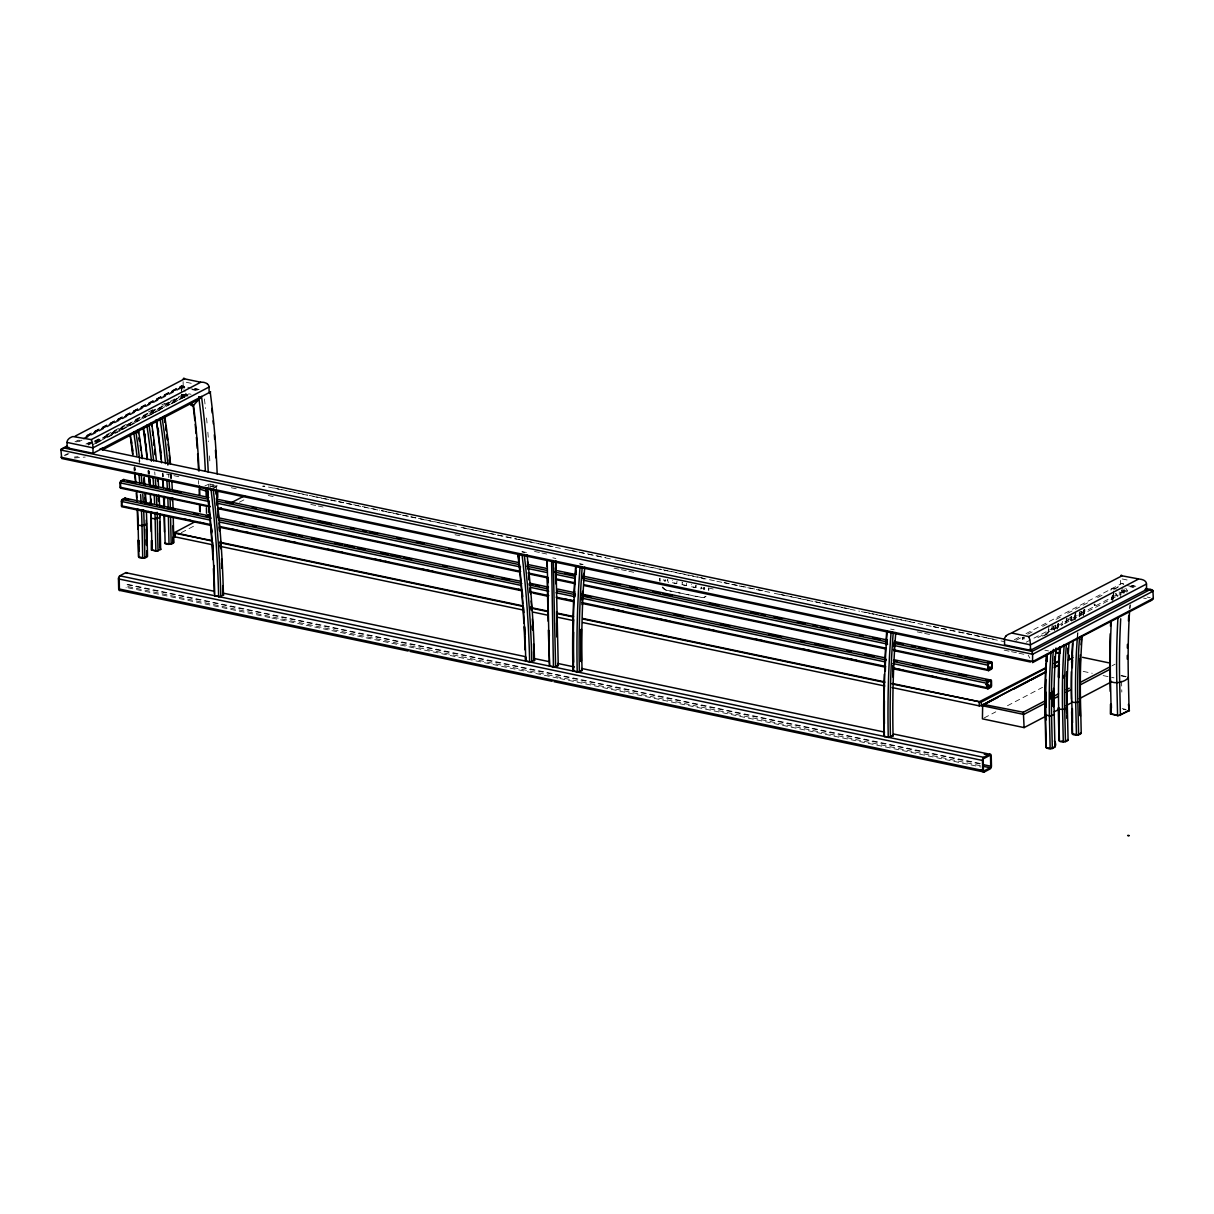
<?xml version="1.0" encoding="UTF-8"?>
<svg xmlns="http://www.w3.org/2000/svg" width="1214" height="1214" viewBox="0 0 1214 1214"><rect width="100%" height="100%" fill="white"/><g stroke="black" fill="none" stroke-linecap="round" stroke-linejoin="round"><path stroke-width="0.75" stroke-dasharray="5 3.75" d="M1022.234 637.487L1022.719 639.217L1022.294 637.32M181.554 392.79L181.493 386.856L184.892 387.494M677.017 581.263L676.623 583.646L672.45 582.766L672.495 580.52M686.563 583.281L686.183 585.664L681.995 584.784L682.056 582.523M681.995 584.784L682.389 582.401M696.123 585.285L695.743 587.667L691.555 586.787L691.616 584.541M695.743 587.667L695.804 585.406M86.968 436.873L181.584 386.796L184.179 391.257M1123.026 591.355C1123.451 595.194 1121.979 588.122 1123.056 592.827A780.283 604.663 62.4 0 1 1123.511 589.124M1130.067 608.093L1130.28 604.663M1111.796 599.686L1112.1 596.013M1112.889 598.714L1113.192 595.057M1047.986 633.162L1048.365 629.55M1074.269 619.398L1074.648 615.786M1075.043 619.489L1075.437 615.817M1057.257 629.125L1057.864 623.541M1058.244 627.259L1058.654 623.526M1071.385 620.384L1071.34 616.272M1083.738 613.495L1084.148 609.762A638.731 494.963 62.4 0 0 1083.389 615.468M1084.527 613.495L1084.937 609.747M665.424 580.778L665.545 579.639M665.636 580.504L665.029 581.066L665.864 580.398M704.302 588.942C706.153 587.864 702.405 590.399 703.149 587.606M1071.765 616.742L1068.912 618.321A637.942 494.356 62.4 0 0 1068.487 622.023M1022.264 638.959L1024.373 638.852M1024.328 637.38L1022.689 637.745M704.621 588.805L702.8 588.623M1113.071 588.046L1112.677 588.714L1118.291 589.124M216.699 486.237L208.671 484.553L208.793 490.077M1058.532 623.723L1058.396 623.829A637.942 494.356 62.4 0 0 1057.971 627.532M1126.789 592.068L1127.229 591.779M703.665 589.276L704.454 589.002M1042.598 636.151L1047.545 633.556M86.922 435.249L181.463 385.733L186.728 386.841M74.965 441.835L78.257 440.121M86.452 435.826L181.66 385.946L189.581 387.615M85.799 436.873L181.584 386.796M76.634 441.942L79.912 440.212M83.205 438.497L181.675 386.902M78.758 441.775L82.082 440.045M83.736 439.164L183.223 387.054L183.102 381.606M64.205 455.462L67.559 453.717M85.951 444.066L89.305 442.321M65.586 455.356L68.91 453.626M87.135 444.081L92.097 441.471M148.442 411.956L153.419 409.346M161.705 405.006L165.013 403.276M88.045 444.415L92.628 442.002M94.146 441.213L101.794 437.207M106.377 434.809L127.758 423.595M135.407 419.604L156.788 408.39M164.421 404.399L169.004 402.001M170.537 401.197L182.753 394.793M88.334 445.037L93.25 442.457M94.889 441.593L103.099 437.298M104.738 436.433L181.888 396.022L184.649 396.599M95.694 441.365L184.316 394.945M94.92 442.549L181.903 396.978L185.226 397.676M96.407 442.579L103.053 439.104M104.723 438.224L119.67 430.393M121.324 429.528L169.52 404.277M171.174 403.412L186.137 395.582L185.833 394.14L188.337 394.671M92.659 444.84L117.637 431.759M119.306 430.879L188.185 394.929M96.058 443.383L100.99 440.803M107.56 437.359L120.702 430.469M122.341 429.604L137.121 421.865M148.624 415.841L153.556 413.261M155.195 412.396L160.127 409.816M171.614 403.792L184.756 396.917M204.938 485.888L209.127 484.052M213.209 488.696L217.564 485.646M181.296 532.673L196.243 524.843M239.431 502.217L244.424 499.607M1014.343 639.732L1019.532 637.016M1026.012 633.632L1121.736 583.509L1124.892 584.146M1016.042 640.339L1021.05 637.714M1027.697 634.224L1032.704 631.614M1042.689 626.378L1049.351 622.888M1056.013 619.398L1061.006 616.788M1067.667 613.298L1089.322 601.947M1097.638 597.591L1104.3 594.101M1026.179 642.221L1122.753 591.628M1037.864 637.593L1062.842 624.497M1064.511 623.632L1121.129 593.965M1071.401 621.052L1076.135 618.579M1044.738 635.347L1047.788 633.754M984.084 717.975L995.768 711.844M1007.468 705.729L1042.523 687.352M1112.07 665.758L1115.12 664.164M1055.345 628.898A637.942 494.356 62.4 0 1 1055.77 625.195L1054.754 625.438M663.785 579.867L664.969 580.914M667.821 579.579A3.339 2.671 68.7 0 0 667.7 580.459L667.366 580.58A3.339 2.671 68.7 0 1 667.503 579.7M672.45 582.766L676.957 583.524M662.237 587.242A7.83 6.252 68.7 0 0 666.698 590.292L701.525 597.379A7.83 6.252 68.7 0 0 706.078 596.211M662.343 587.227A7.83 6.252 68.7 0 0 666.805 590.277L667.123 590.156A7.83 6.252 68.7 0 1 662.677 587.09M691.555 586.787L696.077 587.546M1081.841 611.522L1080.43 611.689M664.786 581.096L664.528 581.051M74.464 457.01L78.045 456.707M74.479 457.966L85.238 457.041M1093.966 604.618C1095.498 603.449 1095.817 606.211 1094.3 605.361M1112.343 588.881L1110.931 589.139L1110.962 590.247M579.655 563.751L583.13 564.419M890.681 629.11L894.157 629.778M210.933 486.283L215.394 487.102M521.959 551.642L526.436 552.461M1122.04 583.433L1123.754 584.344M209.916 484.037L213.831 484.796M579.806 564.024L582.69 564.647M211.054 486.571L213.664 487.087M522.081 551.93L524.691 552.446M186.349 382.289L192.829 383.654M1122.176 578.941L1130.28 580.641M195.53 388.692L198.853 389.391M194.346 388.617L199.096 389.618M1131.236 585.482L1134.407 586.15M190.947 388.859L198.034 390.164M1127.123 585.573L1135.485 587.151M184.346 387.585C177.426 384.732 184.346 385.946 184.983 391.743M192.328 389.254L198.717 390.604M1130.795 586.453L1133.982 587.121M181.432 387.387L184.528 388.04M192.267 389.664L195.378 390.316M1130.037 586.711L1133.132 587.364M185.818 393.184L186.41 396.052L185.818 393.184L191.053 394.292M1123.527 590.232L1127.017 590.96M1121.311 590.717L1126.289 591.764M182.859 394.444L187.487 395.415M1147.139 597.06L1150.219 597.713M181.888 396.022L181.599 394.596L189.02 396.159M1122.055 592.235L1124.725 592.796M1119.02 592.022L1124.589 593.191M1143.603 598.107L1146.365 598.684M273.954 487.982L279.508 489.151M281.36 489.53L307.294 494.993M309.145 495.373L314.699 496.541M316.55 496.936L322.12 498.104M323.971 498.484L329.525 499.652M331.376 500.047L336.931 501.215M338.782 501.61L344.336 502.763M346.187 503.157L351.741 504.326M353.608 504.721L379.527 510.168M381.378 510.548L386.947 511.716M388.799 512.111L394.353 513.279M396.204 513.674L401.758 514.842M403.609 515.222L409.164 516.39M411.015 516.785L416.584 517.953M418.435 518.332L423.989 519.501M425.841 519.896L459.18 526.906M461.032 527.286L466.586 528.454M468.437 528.849L473.991 530.017M475.858 530.412L481.412 531.565M483.263 531.96L488.817 533.128M490.668 533.523L496.223 534.691M498.074 535.071L516.603 538.97M518.454 539.35L538.834 543.644M540.685 544.024L546.239 545.192M548.091 545.587L553.645 546.755M570.322 550.261L605.513 557.651M620.324 560.762L625.878 561.93M627.729 562.325L633.298 563.493M635.15 563.873L640.704 565.041M642.555 565.436L661.084 569.32M662.935 569.715L701.98 577.849M724.06 582.553L762.953 590.732M779.616 594.238L785.185 595.406M787.036 595.786L812.97 601.234M814.822 601.628L820.376 602.797M822.227 603.191L827.781 604.36M829.632 604.739L842.607 607.47M844.458 607.865L850.012 609.018M864.823 612.144L870.377 613.313M872.229 613.692L877.798 614.861M879.649 615.255L914.84 622.645M933.354 626.545L957.436 631.599M959.288 631.993L964.842 633.162M966.708 633.541L972.262 634.71M974.114 635.104L979.668 636.273M981.519 636.652L987.073 637.82M988.924 638.215L994.478 639.383M268.491 487.042L311.103 495.995M312.954 496.374L383.366 511.17M385.217 511.564L418.572 518.575M420.423 518.97L453.778 525.966M463.05 527.923L520.487 539.987M522.339 540.382L527.893 541.55M529.744 541.93L563.099 548.94M564.95 549.335L570.504 550.503M572.371 550.883L577.925 552.051M579.776 552.446L613.131 559.457M614.982 559.851L620.536 561.02M622.387 561.399L665.014 570.352M666.865 570.747L707.625 579.306M709.477 579.7L715.031 580.869M716.882 581.263L722.451 582.432M724.303 582.811L729.857 583.98M731.708 584.374L737.277 585.543M739.129 585.937L772.483 592.933M774.335 593.327L779.889 594.496M781.74 594.89L859.558 611.234M861.409 611.628L866.978 612.797M868.829 613.191L874.384 614.36M876.235 614.739L881.789 615.908M883.655 616.302L924.415 624.861M926.267 625.256L931.821 626.424M933.672 626.819L939.241 627.987M941.093 628.366L1004.084 641.599M1044.844 650.173L1048.562 650.947M166.591 474.143L172.13 475.296M173.981 475.691L179.535 476.859M231.297 487.74L236.851 488.893M268.279 495.509L273.818 496.663M310.799 504.432L316.353 505.601M318.205 505.995L323.743 507.164M455.022 534.737L460.561 535.905M534.524 551.444L540.063 552.613M541.914 553.007L547.468 554.176M614.026 568.152L619.58 569.32M621.416 569.715L626.97 570.868M628.822 571.263L634.361 572.431M708.323 587.971L713.862 589.139M917.253 631.872L922.792 633.04M924.643 633.42L930.197 634.588M1004.145 650.127L1009.699 651.296M1011.55 651.69L1017.089 652.844M1018.941 653.238L1024.495 654.407M1126.197 676.517L1121.448 675.515L1121.524 679.187M1120.871 675.819L1125.636 676.82M682.329 584.647L686.517 585.527M552.825 557.818L555.845 558.501M1083.176 671.388L1092.251 673.284M1103.116 675.576L1113.997 677.852M666.698 590.292L701.191 597.5A7.83 6.252 68.7 0 0 705.744 596.347M1122.191 708.612L1125.363 709.279M1123.208 709.249L1126.38 709.917M980.381 763.53L127.44 584.298A2.504 1.335 -78.1 0 1 126.089 587.394M979.683 763.894L126.742 584.662L126.074 586.21L980.851 765.822M127.94 587.773L270.1 617.653M271.951 618.032L414.095 647.912M415.947 648.291L558.106 678.171M559.957 678.55L980.882 767.005M1132.404 585.573L1135.788 586.301M703.953 587.364L704.56 588.395L704.166 587.561M181.66 385.946L181.235 390.513M1125.757 588.213L1127.7 591.021M1115.954 593.358L1117.882 596.15M1115.378 593.646L1117.32 596.453M664.195 580.702L663.891 579.852M1028.182 655.181L1029.851 658.079M668.322 582.705L667.7 580.459M181.781 395.779L181.599 394.596M181.372 394.884L181.903 396.978L181.341 394.489M134.617 467.724L134.936 471.062M133.844 467.769L134.177 471.108M148.73 470.865L149.003 474.204M147.971 470.911L148.245 474.249M170.886 474.962L171.098 478.286M198.55 480.547L198.671 484.113M1120.598 580.413L1120.674 584.04M1121.569 681.039L1121.812 692.071M1094.709 603.95L1094.74 605.422M1023.872 637.122L1023.903 638.594M216.426 485.767L216.562 491.275M210.083 484.432L210.204 489.955M187.578 395.127L187.593 396.219M204.422 398.981A772.635 598.73 62.4 0 1 205.53 408.496M206.547 417.995A772.635 598.73 62.4 0 1 207.306 425.917M207.867 432.245A772.635 598.73 62.4 0 1 208.611 441.714M209.536 455.903A772.635 598.73 62.4 0 1 209.931 463.445M1129.703 608.867A770.587 597.136 62.4 0 1 1129.946 605.285M1123.769 592.538A780.283 604.663 62.4 0 1 1124.088 588.836M1120.598 597.136A782.317 606.241 62.4 0 1 1121.083 591.066M1112.039 600.171A782.317 606.241 62.4 0 1 1112.403 595.619M1112.828 598.274A780.283 604.663 62.4 0 1 1113.132 594.572M1121.857 592.098A781.3 605.452 62.4 0 1 1122.343 586.483M1113.39 597.986A780.283 604.663 62.4 0 1 1114.027 590.565M1112.752 602.281A781.3 605.452 62.4 0 1 1113.663 591.021M1074.678 617.471A645.772 500.411 62.4 0 1 1075.27 611.902M1075.103 618.199A644.209 499.212 62.4 0 1 1075.71 612.645M1079.428 615.316A639.52 495.57 62.4 0 1 1079.853 611.613M1081.628 615.134A637.942 494.356 62.4 0 1 1082.053 611.431M1084.254 613.753A637.942 494.356 62.4 0 1 1084.679 610.05M1083.814 613.024A639.52 495.57 62.4 0 1 1084.239 609.322M1077.683 636.455A644.209 499.212 62.4 0 1 1077.971 632.706M1079.489 615.908A644.209 499.212 62.4 0 1 1079.883 612.205M1079.671 616.94A639.52 495.57 62.4 0 1 1080.081 613.237M1080.961 614.997A638.731 494.963 62.4 0 1 1081.386 611.295M1075.331 617.607A644.983 499.819 62.4 0 1 1075.938 612.038M1077.243 636.682A644.209 499.212 62.4 0 1 1077.531 632.934M1079.049 616.135A644.209 499.212 62.4 0 1 1079.443 612.433M1083.176 615.103A639.52 495.57 62.4 0 1 1083.799 609.549M134.435 467.238A639.52 495.57 62.4 0 1 134.754 470.364M139.489 458.513A645.772 500.411 62.4 0 1 139.838 461.639M139.003 459.939A644.983 499.819 62.4 0 1 139.367 463.065M134.875 467.011A639.52 495.57 62.4 0 1 135.194 470.137M134.663 466.646A638.731 494.963 62.4 0 1 134.982 469.772M171.356 474.553A645.772 500.411 62.4 0 1 171.584 477.663M171.053 475.372A644.209 499.212 62.4 0 1 171.265 478.483M162.539 473.733A639.52 495.57 62.4 0 1 162.782 476.844M168.609 474.371A645.772 500.411 62.4 0 1 168.837 477.481M170.613 475.6A644.209 499.212 62.4 0 1 170.825 478.711M170.704 474.416A644.983 499.819 62.4 0 1 170.931 477.527M162.98 473.506A639.52 495.57 62.4 0 1 163.207 476.616M162.767 473.141A638.731 494.963 62.4 0 1 162.995 476.252M1061.962 625.089A644.209 499.212 62.4 0 1 1062.371 621.371M1066.302 622.205A639.52 495.57 62.4 0 1 1066.711 618.503M1071.112 620.642A637.942 494.356 62.4 0 1 1071.537 616.94M1066.347 622.797A644.209 499.212 62.4 0 1 1066.742 619.079M1066.727 621.978A639.52 495.57 62.4 0 1 1067.152 618.275M1065.907 623.025A644.209 499.212 62.4 0 1 1066.302 619.307M1070.46 620.506A638.731 494.963 62.4 0 1 1070.885 616.803M148.214 470.546A637.942 494.356 62.4 0 1 148.487 473.657M154.709 471.912A645.772 500.411 62.4 0 1 154.982 475.023M149.064 471.047A639.52 495.57 62.4 0 1 149.337 474.158M148.852 470.683A638.731 494.963 62.4 0 1 149.125 473.794M1048.395 631.234A645.772 500.411 62.4 0 1 1049.002 625.68M1057.333 628.64A639.52 495.57 62.4 0 1 1057.955 623.086M1053.206 629.671A644.209 499.212 62.4 0 1 1053.6 625.969M1054.48 630.612A638.731 494.963 62.4 0 1 1055.103 625.058M1051.673 630.005A644.983 499.819 62.4 0 1 1052.492 622.585M1052.766 629.899A644.209 499.212 62.4 0 1 1053.16 626.196M1056.893 628.867A639.52 495.57 62.4 0 1 1057.303 625.164M660.158 581.066A11.351 9.075 68.7 0 1 660.067 578.168M659.839 581.187A11.351 9.075 68.7 0 1 659.733 578.289M708.87 589.139A11.351 9.075 68.7 0 1 708.748 590.565M665.515 570.565A7.83 6.252 68.7 0 0 664.589 570.808A7.83 6.252 68.7 0 1 667.154 570.762L667.594 570.626A7.83 6.252 68.7 0 0 666.987 570.55M702.86 578.152A7.83 6.252 68.7 0 1 704.287 578.911M701.404 587.075A3.339 2.671 68.7 0 1 701.146 588.82M708.536 588.547A11.351 9.075 68.7 0 1 708.506 589.989M702.041 578.122A7.83 6.252 68.7 0 1 703.968 579.048M701.07 587.212A3.339 2.671 68.7 0 1 700.812 588.957M262.831 486.192L264.789 486.253L262.831 486.192M1118.155 586.878L1113.83 589.139L1118.17 586.878"/><path stroke-width="1.5" d="M1129.035 835.46L1127.639 835.505L1129.05 835.793M160.916 549.183L157.046 551.217L151.325 550.003L151.355 540.564M1054.45 714.196L1050.58 716.23L1045.102 714.621A645.772 500.411 62.4 0 1 1045.891 663.087M1045.815 716.23L1024.115 727.611L982.414 718.84L982.672 704.621A2.231 2.064 -29.9 0 1 983.097 704.348L1023.356 712.239L1046.301 700.22M120.55 482.322L120.626 487.026M121.855 500.896L121.931 505.601M119.2 578.046L119.382 588.517M988.211 664.635L988.287 669.354M987.574 682.799L987.65 687.519M983.219 759.6L983.401 770.086M991.762 667.806L991.686 663.102L987.984 662.328M991.125 685.971L991.049 681.266L985.495 680.098M990.715 766.702L990.533 756.216M1045.724 667.73L979.228 701.753L979.228 705.865L981.398 705.668L1046.18 671.737M212.374 540.625L174.998 533.295L175.074 536.892L212.131 544.676M209.885 392.957L210.583 391.879L93.068 453.308L67.149 447.86L67.028 442.412A4.704 4.34 -29.8 0 1 68.47 439.149A7.284 6.723 -29.9 0 1 69.957 437.875L71.474 437.07A10.683 9.879 -29.9 0 1 73.007 436.554L91.247 439.605L200.75 382.243L202.814 382.243A10.683 9.864 -29.8 0 1 204.362 382.501L206.426 383.29A7.087 6.54 -29.9 0 1 207.473 384.019M208.247 472.2A782.347 606.256 62.4 0 0 201.509 396.508L193.147 405.734A770.693 597.227 62.4 0 1 194.817 420.59M188.868 403.746C192.98 402.684 194.756 407.403 190.795 405.218M138.654 430.439L138.517 430.53A645.772 500.411 62.4 0 1 142.296 458.695M199.217 398.389L201.509 396.508M138.047 540.215L138.426 556.482C137.956 559.184 149.003 558.288 147.106 555.739M164.709 542.719C164.239 545.42 175.286 544.525 173.39 541.975L173.025 525.708M214.332 595.239L214.757 595.983A1014.707 786.308 62.4 0 0 207.108 488.635L211.024 489.409A1019.32 789.889 62.4 0 1 218.641 596.787L223.68 595.042L223.027 594.496A1019.32 789.889 62.4 0 0 222.784 585.618M577.439 566.422L580.049 566.999A1014.707 786.308 62.4 0 0 577.227 672.146L582.265 670.386L581.612 669.855M888.481 631.781L891.076 632.357A1014.707 786.308 62.4 0 0 888.269 737.505L893.307 735.745L892.639 735.214M1045.861 679.521A644.983 499.819 62.4 0 0 1045.755 714.758L1045.967 715.122M1071.385 700.857C1070.915 703.543 1081.977 702.648 1080.081 700.099A639.52 495.57 62.4 0 1 1080.399 658.792M137.228 510.047A637.942 494.356 62.4 0 1 137.683 523.947C137.212 526.648 148.275 525.738 146.378 523.204A644.209 499.212 62.4 0 0 146.302 520.108M150.703 512.429A637.942 494.356 62.4 0 1 150.824 517.058C150.354 519.759 161.416 518.864 159.52 516.314M533.948 660.355L533.826 660.446A1019.988 790.405 62.4 0 0 533.583 651.569M519.44 554.252L522.05 554.752A1019.32 789.889 62.4 0 1 529.668 662.146L534.706 660.386L534.054 659.855A1019.32 789.889 62.4 0 0 533.568 643.86M551.596 560.731L553.447 667.154L558.486 665.393L557.833 664.847M573.448 670.826L573.569 670.735A1019.988 790.405 62.4 0 1 573.615 619.519M1066.833 713.013L1066.499 707.216L1066.62 712.648M1110.203 633.799A782.317 606.241 62.4 0 0 1109.945 680.295C1112.692 685.197 1127.078 681.813 1128.352 677.033M1045.102 714.621L1045.846 747.156C1049.215 750.996 1059.215 747.93 1054.405 740.995M1067.045 671.752A639.52 495.57 62.4 0 0 1066.939 706.988C1068.836 709.537 1057.773 710.433 1058.244 707.732L1058.987 740.282C1058.517 742.968 1069.564 742.073 1067.667 739.538M1071.628 711.692L1072.129 733.393C1071.659 736.094 1082.706 735.198 1080.809 732.649M1110.491 704.211L1110.385 713.923L1118.322 715.774L1129.399 710.645L1128.413 704.423M199.43 399.072L198.975 396.872L199.43 399.072L102.583 449.772M167.851 465.038A645.772 500.411 62.4 0 0 162.16 418.147L164.588 416.099M75.056 436.205L184.558 378.844L200.75 382.243M66.77 446.145L60.882 449.286L61.717 458.497L1030.489 662.025M65.723 447.389L60.7 450.015L1032.674 654.255L1153.133 591.157L1151.312 589.534L1144.893 589.943M210.083 506.966L121.097 488.271A1.563 0.835 -78.1 0 1 120.186 487.254L120.095 482.853A1.563 0.835 -78.1 0 1 120.93 480.911L123.555 479.545L208.838 497.467M120.945 481.654L123.57 480.274M211.19 525.495L122.402 506.845A1.563 0.835 -78.1 0 1 121.491 505.828L121.4 501.412A1.563 0.835 -78.1 0 1 122.235 499.485L124.86 498.119A1.563 0.835 -78.1 0 1 125.497 498.226M122.25 500.229L124.875 498.848L128.578 499.622M194.877 521.792L174.573 532.567L175.074 536.892M206.471 515.722L209.794 513.977M218.08 509.637L221.388 507.907M229.689 503.567L244.606 495.752M408.147 651.023L120.14 590.505A2.504 1.335 -78.1 0 1 118.684 588.896L118.456 578.896A2.504 1.335 -78.1 0 1 119.807 575.8L125.755 572.674L214.377 591.309M554.98 666.82L557.605 665.454M578.759 671.828L581.385 670.447M1005.89 636.106A7.087 6.54 -29.9 0 1 1006.892 635.21L1008.925 634.057A10.683 9.879 -29.9 0 1 1010.443 633.541L1122.009 575.815L1140.265 579.23A10.683 9.879 -29.9 0 1 1141.813 579.488L1143.36 580.019A7.284 6.723 -29.9 0 1 1144.923 580.99A4.704 4.34 -29.8 0 1 1146.517 584.04L1146.593 589.488L1030.519 650.294L1004.6 644.846L1004.479 639.399A4.704 4.34 -29.7 0 1 1005.92 636.136M1012.491 633.177L1028.698 636.591L1138.201 579.23M988.757 670.583A1.563 0.835 -78.1 0 1 987.847 669.582L987.741 665.166A1.563 0.835 -78.1 0 1 988.591 663.239L991.216 661.858A1.563 0.835 -78.1 0 1 992.126 662.874L992.217 667.29A1.563 0.835 -78.1 0 1 991.383 669.218L988.757 670.583L894.202 650.719M988.606 663.967L991.398 662.556L987.528 661.812M1146.471 584.04L1030.398 644.846L1004.479 639.399M988.742 669.855L991.368 668.474L987.65 667.7M1073.373 640.931L1152.056 600.065L1153.3 598.365L1152.921 590.459L1150.265 589.488L1032.097 651.387L63.477 447.86L68.849 447.389M988.12 688.748A1.563 0.835 -78.1 0 1 987.21 687.746L987.103 683.33A1.563 0.835 -78.1 0 1 987.953 681.403L990.578 680.022A1.563 0.835 -78.1 0 1 991.489 681.039L991.58 685.44A1.563 0.835 -78.1 0 1 990.745 687.382L988.12 688.748L893.777 668.929M987.968 682.131L990.761 680.72M889.786 737.171L892.411 735.805M1071.734 641.781L1032.537 662.632L1032.628 653.481L1030.428 648.488M988.105 688.019L990.73 686.638L987.028 685.864M1054.01 663.39L1058.987 660.78M1046.104 668.14L981.322 702.087L892.062 683.968M1054.405 663.8L1059.397 661.19M984.251 704.014L1045.421 671.964M1054.602 667.154L1059.2 664.756M1068.366 659.946L1072.964 657.548M1054.496 667.381L1059.473 664.771M983.674 704.848L997.696 697.504M1013.28 689.34L1028.865 681.175M1030.428 680.356L1042.902 673.831M1053.949 696.214L1058.532 693.801M1066.18 689.795L1069.246 688.201M1079.944 682.587L1110.537 666.562M1045.633 702.997L1023.812 714.439L982.111 705.668M1054.981 698.111L1058.107 696.472M1065.892 692.39L1070.566 689.947M1079.914 685.045L1109.535 669.536M1054.162 711.859L1059.185 709.234M1065.862 705.744L1070.869 703.118M1079.216 698.748L1110.947 682.116M984.159 772.058A2.504 1.335 -78.1 0 1 982.703 770.45L982.475 760.45A2.504 1.335 -78.1 0 1 983.826 757.354L989.774 754.243A2.504 1.335 -78.1 0 1 991.231 755.852L991.459 765.852A2.504 1.335 -78.1 0 1 990.108 768.948L984.159 772.058L553.994 681.676M983.856 758.538L989.805 755.412L984.266 754.243M983.856 770.936L990.093 767.764L982.703 766.216M1051.673 748.385L1054.298 747.005M1064.815 741.496L1067.44 740.13M1077.956 734.622L1080.581 733.241M1128.246 710.721L1119.293 715.365M148.821 425.112L149.019 425.021A645.772 500.411 62.4 0 1 153.662 461.001M210.401 391.864L210.189 391.955A782.347 606.256 62.4 0 1 217.169 473.915M156.652 518.287L155.574 518.378M143.51 525.176L142.433 525.267M170.324 544.024L173.162 542.567L173.041 537.149M144.041 557.787L146.879 556.331L146.757 550.913M161.963 418.223L159.975 418.329A644.209 499.212 62.4 0 1 165.529 463.657M1150.523 600.52L1153.3 598.365L1032.841 661.463L60.867 457.223M892.821 632.342L891.076 632.357M101.415 448.467L102.826 448.194L102.856 449.666M134.268 432.169L135.877 431.911A645.772 500.411 62.4 0 1 139.489 458.513M580.914 567.09L580.049 566.999M1150.295 590.444L1151.297 590.641M206.79 491.291L199.157 488.923L199.278 494.432M530.397 661.964L526.223 661.099A1014.707 786.308 62.4 0 0 526.132 657.548M554.176 666.956L550.003 666.107M888.982 737.308L884.809 736.458M1145.515 588.487L1150.265 589.488M67.028 442.412L92.947 447.86L209.02 387.054L209.142 392.501M99.776 449.119L1003.902 639.095M1082.539 657.32L1108.61 662.798M1055.603 652.221L1059.321 653.011M1055.968 652.51L1059.67 653.284M216.259 499.015L518.454 562.522M527.726 564.464L546.27 568.364M557.393 570.701L575.922 574.601M583.342 576.149L887.388 640.036M894.809 641.599L991.216 661.858M127.288 481.048L134.693 482.611M150.43 486.01L157.835 487.558M166.212 489.242L169.93 490.016M173.632 490.79L181.053 492.353M225.546 501.701L232.967 503.264M252.391 507.437L256.093 508.211M264.47 509.88L268.188 510.669M271.89 511.443L279.311 513.006M298.735 517.164L302.453 517.953M318.235 521.185L331.225 523.902M350.649 528.075L354.367 528.864M362.743 530.533L366.446 531.307M370.149 532.081L377.569 533.644M397.008 537.817L400.711 538.591M416.508 541.823L423.914 543.386M448.907 548.728L452.625 549.502M462.853 551.566L475.827 554.297M564.813 572.993L574.085 574.935M611.173 582.735L620.445 584.678M629.702 586.635L637.122 588.183M652.844 591.582L660.264 593.13M663.072 593.646L672.344 595.588M709.431 603.373L718.703 605.331M751.102 612.22L758.522 613.783M761.345 614.284L765.048 615.073M774.32 617.016L781.74 618.579M797.461 621.963L804.867 623.526M813.243 625.195L816.961 625.969M820.664 626.758L828.085 628.306M859.603 634.937L863.306 635.711M872.578 637.669L879.998 639.217M895.72 642.616L903.14 644.164M911.517 645.848L915.219 646.622M918.922 647.396L926.343 648.959M945.782 653.132L949.485 653.906M957.861 655.575L961.564 656.364M965.282 657.138L978.256 659.87M120.93 480.911L208.064 499.227M217.336 501.17L519.531 564.677M526.952 566.225L547.347 570.519M554.752 572.082L575.148 576.362M582.568 577.925L886.615 641.811M894.035 643.374L988.591 663.239M120.095 482.853L209.081 501.549M216.487 503.097L520.548 566.999M527.953 568.547L546.497 572.447M555.769 574.389L574.313 578.289M583.585 580.231L887.631 644.133M893.185 645.302L987.741 665.166M988.075 666.729L991.792 667.518M120.186 487.254L210.068 506.238M218.444 507.907L520.639 571.399M528.06 572.962L546.604 576.862M555.875 578.805L574.404 582.705M583.676 584.647L885.871 648.155M893.292 649.702L987.847 669.582M217.503 508.529L519.698 572.022M528.97 573.979L547.514 577.879M556.786 579.822L575.315 583.722M584.587 585.664L884.93 648.777M124.86 498.119L209.961 515.996M219.203 517.938L520.73 581.294M529.972 583.236L548.47 587.121M557.727 589.063L574.374 592.569M581.764 594.116L885.143 657.867M894.384 659.809L990.578 680.022M147.971 503.795L151.674 504.569M160.02 506.238L163.723 507.012M167.426 507.786L174.831 509.349M194.21 513.507L197.912 514.281M206.274 515.95L209.976 516.724M240.463 523.219L244.166 524.008M252.512 525.662L256.215 526.451M288.553 533.325L295.958 534.888M298.765 535.389L302.468 536.163M311.71 538.106L319.115 539.653M334.806 543.053L342.196 544.6M345.004 545.101L354.26 547.044M357.963 547.817L365.353 549.381M381.044 552.765L388.45 554.312M391.257 554.813L400.499 556.771M404.201 557.545L411.607 559.093M443.049 565.709L446.752 566.483M489.288 575.421L492.99 576.195M502.247 578.137L509.637 579.7M529.031 583.858L532.734 584.632M535.541 585.133L539.244 585.922M581.779 594.86L591.036 596.802M628.033 604.572L637.274 606.514M674.271 614.284L683.528 616.226M720.524 624.011L729.766 625.954M768.614 634.118L781.558 636.834M800.952 640.992L804.654 641.781M814.867 643.83L827.811 646.546M847.205 650.719L850.893 651.493M864.808 654.331L874.05 656.273M893.443 660.431L897.146 661.205M912.898 664.437L920.303 665.985M939.697 670.143L943.384 670.932M959.151 674.149L966.541 675.697M986.891 679.977L990.594 680.751M122.235 499.485L211.024 518.15M218.429 519.698L521.792 583.448M529.198 584.996L547.696 588.896M556.938 590.839L575.436 594.723M582.841 596.271L886.205 660.021M893.61 661.569L987.953 681.403M121.4 501.412L210.189 520.078M219.43 522.02L520.958 585.376M530.199 587.318L548.698 591.203M556.103 592.766L574.601 596.651M581.992 598.198L885.37 661.949M892.76 663.512L987.103 683.33M985.601 684.514L991.14 685.682M121.491 505.828L210.28 524.494M219.537 526.436L521.049 589.792M530.306 591.734L548.804 595.619M556.194 597.182L572.841 600.672M582.098 602.614L885.461 666.365M892.867 667.912L987.21 687.746M137.182 509.212L144.587 510.775M148.29 511.549L151.978 512.323M183.435 518.939L190.826 520.487M200.082 522.43L203.785 523.204M229.674 528.651L237.079 530.199M246.321 532.157L250.023 532.931M281.466 539.532L288.871 541.095M292.574 541.869L296.262 542.643M327.719 549.259L335.11 550.807M338.812 551.581L342.515 552.355M373.958 558.971L381.363 560.519M385.066 561.308L388.753 562.082M420.211 568.683L433.155 571.415M472.003 579.564L479.393 581.127M518.241 589.291L521.944 590.065M564.495 599.003L573.736 600.945M610.733 608.73L623.692 611.446M656.986 618.442L669.931 621.158M708.779 629.322L716.169 630.885M755.017 639.034L764.274 640.992M801.27 648.762L810.512 650.704M847.509 658.474L856.765 660.416M893.762 668.201L903.004 670.143M928.907 675.576L936.298 677.139M945.554 679.081L949.257 679.855M1118.155 715.38L1111.538 713.953M220.447 527.437L521.959 590.808M533.067 593.13L547.863 596.241M557.105 598.183L573.752 601.689M583.008 603.631L884.52 666.987M219.795 542.188L521.716 605.619M530.973 607.577L547.635 611.067M556.907 613.024L573.569 616.53M582.841 618.472L884.748 681.904M892.169 683.467L979.228 701.753M212.055 541.08L174.573 532.567L175.332 532.84M219.461 542.643L523.34 606.499M532.597 608.442L547.423 611.553M556.68 613.495L573.357 617M582.629 618.958L884.642 682.42M219.537 546.224L523.416 610.081M532.673 612.023L547.499 615.149M556.771 617.091L573.448 620.597M582.705 622.539L884.733 686.001M892.138 687.564L979.228 705.865M169.444 544.039L165.347 543.159M1072.979 733.893L1076.879 734.713M156.303 550.928L152.205 550.033M1061.142 741.056L1063.737 741.602M143.176 557.803L139.064 556.923M1049.291 748.203L1046.483 747.596M223.604 593.236L524.539 656.471M533.765 658.413L548.546 661.524M557.772 663.451L574.389 666.956M581.779 668.504L884.551 732.118M893.777 734.06L989.774 754.243M215.197 595.755L219.081 596.56M573.782 671.099L577.667 671.919M119.807 575.8L983.826 757.354M118.456 578.896L982.475 760.45M983.37 764.668L990.761 766.216M118.684 588.896L982.703 770.45M980.442 770.116L984.129 770.89M409.998 651.417L552.142 681.282M151.644 423.049L151.659 423.64A645.772 500.411 62.4 0 1 156.439 461.183M886.736 631.341L886.751 630.734A1020.868 791.088 62.4 0 0 885.78 644.588M1068.942 655.226L1069.443 659.551L1068.942 655.226L1069.352 655.97M1079.853 700.402L1080.172 715.167M1122.009 575.815L1121.812 575.527A10.865 1.867 85.1 0 0 1121.326 575.178L1120.947 575.466A7.087 1.214 85.1 0 0 1120.765 575.922M184.558 378.844L184.361 378.54A10.865 1.867 85.1 0 0 183.875 378.191L183.587 378.343A7.284 1.244 85.1 0 0 183.314 378.935A4.704 0.804 85.1 0 0 183.238 379.345M1028.698 636.591L1028.895 636.971A10.865 1.867 85.1 0 1 1029.411 638.352L1029.715 639.55A7.284 1.244 85.1 0 1 1030.049 641.174A4.704 0.804 85.1 0 1 1030.398 644.862L1030.519 650.294M91.247 439.605L91.445 439.999A10.865 1.867 85.1 0 1 91.961 441.38L92.37 443.034A7.087 1.214 85.1 0 1 92.598 444.187A4.704 0.804 85.1 0 1 92.962 447.875L93.068 453.308M1023.356 712.239L1024.115 727.611M981.079 701.601L981.398 705.668M1129.096 710.888L1128.337 677.807A770.587 597.136 62.4 0 1 1129.597 610.657M1120.416 715.441L1119.672 682.344A770.587 597.136 62.4 0 1 1120.719 618.791M1117.593 715.683L1116.834 682.587A772.62 598.714 62.4 0 1 1117.973 617.547M1111.326 704.378L1111.417 708.05M1111.235 714.348L1110.491 681.251A780.283 604.663 62.4 0 1 1111.341 620.673M1109.945 680.295L1110.188 691.327M1081.234 733.377L1080.49 700.842A637.942 494.356 62.4 0 1 1082.16 636.136M1080.081 700.099L1080.445 716.381M1079.883 711.176L1079.959 714.803M1078.609 734.758L1077.865 702.208A637.942 494.356 62.4 0 1 1079.534 637.517M1076.439 734.94L1075.695 702.405A639.52 495.57 62.4 0 1 1077.349 637.699M1072.417 708.581L1072.523 722.679M1072.554 734.121L1071.81 701.586A644.209 499.212 62.4 0 1 1073.176 640.628M1068.092 740.267L1067.349 707.716A637.942 494.356 62.4 0 1 1069.018 643.01M1066.939 706.988L1067.06 712.406M1066.878 714.818L1066.954 718.43M1065.467 741.633L1064.724 709.097A637.942 494.356 62.4 0 1 1066.393 644.391M1063.297 741.83L1062.554 709.279A639.52 495.57 62.4 0 1 1064.208 644.573M1059.23 713.665L1058.896 707.868L1059.23 722.33M1059.412 741.01L1058.669 708.46A644.209 499.212 62.4 0 1 1060.034 647.517M1054.951 747.141L1054.207 714.606A637.942 494.356 62.4 0 1 1056.028 648.018M1052.326 748.522L1051.582 715.987A637.942 494.356 62.4 0 1 1053.403 649.399M1050.156 748.704L1049.412 716.169A639.52 495.57 62.4 0 1 1051.066 651.463M1045.755 714.758L1045.876 720.175M1046.271 747.885L1045.527 715.35A644.209 499.212 62.4 0 1 1046.893 654.407M555.875 560.868L558.258 665.591M555.496 561.915L555.982 583.206M556.619 611.613L557.18 636.455M555.39 567.833L555.754 583.813M556.634 622.858L556.953 637.047M553.25 562.249L555.617 666.956M547.984 577.363L548.106 582.69M549.198 630.612L549.32 635.924M547.15 559.836L549.563 666.334L548.333 630.096M546.77 560.883L546.892 566.21M547.135 576.862L548.136 621.234M217.67 491.928L217.792 497.452M209.248 507.513L209.369 513.021A1013.068 785.048 62.4 0 0 206.683 487.922M206.183 496.723L206.046 491.2A780.253 604.633 62.4 0 0 205.97 488.149M206.426 507.756L206.547 513.264M199.824 495.388L199.703 489.864A772.635 598.73 62.4 0 0 199.612 486.116M200.082 506.42L200.204 511.929M199.536 505.464L199.657 510.988M173.238 517.392L173.814 542.704M170.567 516.967L171.189 544.084M168.397 517.149L169.019 544.267M164.512 516.329L165.119 543.447M164.087 515.601L164.451 531.869M160.673 549.593L159.929 517.043A645.772 500.411 62.4 0 0 159.853 513.962M159.641 521.732L160.248 548.849M159.656 533.174L159.99 547.651M159.687 543.66L159.778 547.271M158.048 550.959L157.304 518.424A645.772 500.411 62.4 0 0 157.137 512.247M155.878 551.156L155.134 518.606A644.209 499.212 62.4 0 0 154.967 512.445M152.22 541.065L152.296 544.676M152.008 540.7L152.205 549.745M151.978 550.337L151.249 517.786A639.52 495.57 62.4 0 0 151.082 511.625M150.824 517.058L151.158 531.52M147.531 556.467L146.788 523.932A645.772 500.411 62.4 0 0 146.408 511.58M146.378 523.204L146.864 544.889M146.272 529.213L146.636 545.481M146.302 539.699L146.424 545.116M144.906 557.848L144.162 525.313A645.772 500.411 62.4 0 0 143.647 509.865M142.736 558.03L141.992 525.495A644.209 499.212 62.4 0 0 141.477 510.047M138.912 540.716L138.988 544.327M138.7 540.351L138.942 551.202M138.836 557.211L138.108 524.676A639.52 495.57 62.4 0 0 137.577 509.227M137.683 523.947L137.804 529.365M198.929 398.693A780.253 604.633 62.4 0 1 205.363 471.29M193.466 404.717A772.635 598.73 62.4 0 1 199.066 471.062M211.767 408.465A780.253 604.633 62.4 0 1 212.283 413.109M213.072 420.848A780.253 604.633 62.4 0 1 213.376 423.944M214.332 434.764A780.253 604.633 62.4 0 1 214.696 439.392M215.455 450.182A780.253 604.633 62.4 0 1 215.925 457.875M195.196 424.308A770.693 597.227 62.4 0 1 196.076 433.58M196.395 437.298A770.693 597.227 62.4 0 1 197.245 448.406M197.624 453.945A770.693 597.227 62.4 0 1 198.535 470.546M1110.491 626.121A782.317 606.241 62.4 0 1 1110.704 621.522M1128.443 621.022A772.62 598.714 62.4 0 1 1128.716 615.498M1127.29 659.126A771.603 597.925 62.4 0 1 1127.29 655.439M1127.351 648.064A771.603 597.925 62.4 0 1 1127.411 644.391M1071.355 699.31A645.772 500.411 62.4 0 1 1071.34 671.721M1071.598 662.586A645.772 500.411 62.4 0 1 1072.493 643.663M1081.097 644.801A639.52 495.57 62.4 0 1 1081.462 639.156M1072.311 667.639A644.209 499.212 62.4 0 1 1072.554 660.052M1072.235 662.723A644.983 499.819 62.4 0 1 1072.539 655.135M1079.853 662.07A639.52 495.57 62.4 0 1 1079.959 659.02M1079.853 670.037A638.731 494.963 62.4 0 1 1080.369 654.847M1081.234 639.748A638.731 494.963 62.4 0 1 1081.507 635.999M892.897 677.017A1014.707 786.308 62.4 0 1 893.367 664.786M894.065 650.856A1014.707 786.308 62.4 0 1 894.597 642.176M893.064 735.942A1013.068 785.048 62.4 0 1 895.75 632.54M890.439 737.308A1013.068 785.048 62.4 0 1 893.125 633.92M887.176 631.477A1019.32 789.889 62.4 0 0 884.369 736.686L883.959 735.957A1020.868 791.088 62.4 0 1 884.323 674.225M884.657 665.484A1020.868 791.088 62.4 0 1 885.552 648.064M892.912 670.629A1013.933 785.716 62.4 0 1 893.14 665.393M894.141 646.243A1013.933 785.716 62.4 0 1 894.49 641.038M884.399 723.681A1019.988 790.405 62.4 0 1 884.384 700.706M885.309 665.621A1019.988 790.405 62.4 0 1 885.628 658.641M886.417 644.725A1019.988 790.405 62.4 0 1 886.766 639.535M885.309 671.236A1019.32 789.889 62.4 0 1 885.522 666M886.63 645.104A1019.32 789.889 62.4 0 1 886.857 641.645M138.077 429.802A644.209 499.212 62.4 0 1 138.548 432.928M139.246 437.632A644.209 499.212 62.4 0 1 139.686 440.758M140.323 445.447A644.209 499.212 62.4 0 1 140.915 450.151M141.492 454.84A644.209 499.212 62.4 0 1 141.856 457.966M143.905 478.24A644.209 499.212 62.4 0 1 144.42 484.477M145.088 493.794A644.209 499.212 62.4 0 1 145.619 503.112M144.193 477.421A645.772 500.411 62.4 0 1 144.845 485.205M145.407 492.975A645.772 500.411 62.4 0 1 146.044 503.84M130.035 435.234A637.942 494.356 62.4 0 1 130.505 438.36M130.717 439.923A637.942 494.356 62.4 0 1 132.584 454.006M134.633 472.747A637.942 494.356 62.4 0 1 135.346 480.547M136.287 492.99A637.942 494.356 62.4 0 1 136.59 497.649M130.247 434.4A639.52 495.57 62.4 0 1 133.009 454.749M135.058 473.49A639.52 495.57 62.4 0 1 135.892 482.838M136.499 490.608A639.52 495.57 62.4 0 1 137.182 501.488M133.692 432.093A644.209 499.212 62.4 0 1 136.924 455.569M138.957 474.31A644.209 499.212 62.4 0 1 139.792 483.658M140.596 494.538A644.209 499.212 62.4 0 1 141.082 502.308M141.143 474.128A645.772 500.411 62.4 0 1 141.962 483.476M142.782 494.356A645.772 500.411 62.4 0 1 143.252 502.11M137.85 430.393A644.983 499.819 62.4 0 1 138.335 433.519M139.018 438.224A644.983 499.819 62.4 0 1 139.458 441.35M143.813 480.395A644.983 499.819 62.4 0 1 144.193 485.069M145.058 497.497A644.983 499.819 62.4 0 1 145.392 503.704M131.385 440.06A638.731 494.963 62.4 0 1 131.81 443.201M132.447 447.89A638.731 494.963 62.4 0 1 132.842 451.016M164.8 416.766A645.772 500.411 62.4 0 1 170.476 463.657M171.781 480.759A645.772 500.411 62.4 0 1 172.327 490.077M172.691 497.816A645.772 500.411 62.4 0 1 173.041 508.62M156.09 419.892A637.942 494.356 62.4 0 1 159.611 446.494M159.778 448.057A637.942 494.356 62.4 0 1 160.916 458.983M162.57 479.227A637.942 494.356 62.4 0 1 163.055 486.981M163.571 497.831A637.942 494.356 62.4 0 1 163.89 507.088M156.515 420.636A639.52 495.57 62.4 0 1 161.629 462.838M162.995 479.955A639.52 495.57 62.4 0 1 163.465 487.709M163.936 497.012A639.52 495.57 62.4 0 1 164.269 506.284M166.879 480.774A644.209 499.212 62.4 0 1 167.365 488.529M167.82 497.831A644.209 499.212 62.4 0 1 168.2 508.636M169.065 480.592A645.772 500.411 62.4 0 1 169.535 488.347M169.99 497.649A645.772 500.411 62.4 0 1 170.37 508.454M156.743 420.029A638.731 494.963 62.4 0 1 157.213 423.17M158.093 429.422A638.731 494.963 62.4 0 1 158.518 432.563M160.43 448.194A638.731 494.963 62.4 0 1 160.946 452.883M164.163 496.42A638.731 494.963 62.4 0 1 164.497 505.692M164.603 417.601A644.209 499.212 62.4 0 1 165.301 422.29M165.741 425.431A644.209 499.212 62.4 0 1 166.394 430.12M167.001 434.809A644.209 499.212 62.4 0 1 167.593 439.514M168.139 444.203A644.209 499.212 62.4 0 1 168.837 450.44M169.323 455.129A644.209 499.212 62.4 0 1 170.051 462.929M164.391 419.391A644.209 499.212 62.4 0 1 164.861 422.518M169.338 460.03A644.209 499.212 62.4 0 1 169.611 463.156M165.741 427.586A644.983 499.819 62.4 0 1 166.166 430.712M166.986 436.979A644.983 499.819 62.4 0 1 167.365 440.105M169.399 458.846A644.983 499.819 62.4 0 1 169.823 463.52M172.039 497.679A644.983 499.819 62.4 0 1 172.16 500.775M158.093 428.223A639.52 495.57 62.4 0 1 158.533 431.365M164.376 496.784A639.52 495.57 62.4 0 1 164.497 499.88M1067.85 653.572A639.52 495.57 62.4 0 1 1068.199 647.927M1066.711 707.58A638.731 494.963 62.4 0 1 1066.818 672.359M1067.728 652.282A638.731 494.963 62.4 0 1 1067.971 648.519M1058.244 677.078A645.772 500.411 62.4 0 1 1059.61 646.789M1064.071 678.307A638.731 494.963 62.4 0 1 1064.147 675.257M1059.094 677.579A644.209 499.212 62.4 0 1 1059.215 673.011M1060.11 652.935A644.209 499.212 62.4 0 1 1060.475 647.29M1058.881 677.215A644.983 499.819 62.4 0 1 1059.215 666.562M1060.004 650.689A644.983 499.819 62.4 0 1 1060.262 646.925M1066.499 676.562A639.52 495.57 62.4 0 1 1066.62 671.995M207.427 384.064A4.704 4.34 -29.7 0 1 209.066 387.054M125.755 572.674A2.504 1.335 -78.1 0 1 127.091 573.448M213.194 489.196A1020.868 791.088 62.4 0 1 220.811 596.605M209.582 514.888A1013.068 785.048 62.4 0 1 211.813 541.778M212.071 545.359A1013.068 785.048 62.4 0 1 212.951 559.654M213.406 568.577A1013.068 785.048 62.4 0 1 214.286 593.479M215.819 490.714A1019.32 789.889 62.4 0 1 216.229 494.31M216.623 497.907A1019.32 789.889 62.4 0 1 217.382 505.1M217.928 510.502A1019.32 789.889 62.4 0 1 218.611 517.68M219.097 523.067A1019.32 789.889 62.4 0 1 219.688 530.245M220.508 540.989A1019.32 789.889 62.4 0 1 220.994 548.151M221.631 558.88A1019.32 789.889 62.4 0 1 222.086 567.803M216.031 489.621A1020.868 791.088 62.4 0 1 223.437 595.224M207.548 488.407A1014.707 786.308 62.4 0 1 208.186 493.81M208.975 501.003A1014.707 786.308 62.4 0 1 209.354 504.599M211.555 527.938A1014.707 786.308 62.4 0 1 211.858 531.52M212.678 542.263A1014.707 786.308 62.4 0 1 213.042 547.635M214.089 565.496A1014.707 786.308 62.4 0 1 214.256 569.062M207.761 491.655A1013.933 785.716 62.4 0 1 208.171 495.251M208.96 502.444A1013.933 785.716 62.4 0 1 209.339 506.041M210.219 515.009A1013.933 785.716 62.4 0 1 210.568 518.606M211.494 529.365A1013.933 785.716 62.4 0 1 211.782 532.946M212.708 545.481A1013.933 785.716 62.4 0 1 213.057 550.853M214.043 568.698A1013.933 785.716 62.4 0 1 214.286 574.055M216.79 502.095A1019.988 790.405 62.4 0 1 217.169 505.692M218.05 514.675A1019.988 790.405 62.4 0 1 218.383 518.272M219.173 527.24A1019.988 790.405 62.4 0 1 219.461 530.837M220.402 543.371A1019.988 790.405 62.4 0 1 220.766 548.743M221.601 563.038A1019.988 790.405 62.4 0 1 221.858 568.395M217.837 514.326A1019.32 789.889 62.4 0 1 218.171 517.908M220.326 544.813A1019.32 789.889 62.4 0 1 220.553 548.379M123.555 479.545A1.563 0.835 -78.1 0 1 124.389 480.031M581.445 660.993A1014.707 786.308 62.4 0 1 581.445 629.216M582.113 604.663A1014.707 786.308 62.4 0 1 582.659 592.447M583.342 580.292A1014.707 786.308 62.4 0 1 583.797 573.357M582.037 670.583A1013.068 785.048 62.4 0 1 584.723 567.181M579.397 671.964A1013.068 785.048 62.4 0 1 582.234 566.832M576.134 566.119A1019.32 789.889 62.4 0 0 573.342 671.327L572.917 670.598A1020.868 791.088 62.4 0 1 573.63 600.126M573.782 596.635A1020.868 791.088 62.4 0 1 574.844 577.5M575.087 574.025A1020.868 791.088 62.4 0 1 575.588 567.105M581.005 661.22A1014.707 786.308 62.4 0 1 580.899 645.302M580.899 643.541A1014.707 786.308 62.4 0 1 581.02 629.444M581.218 661.584A1013.933 785.716 62.4 0 1 581.233 629.808M582.098 600.035A1013.933 785.716 62.4 0 1 582.523 591.309M583.342 577.424A1013.933 785.716 62.4 0 1 583.57 573.949M574.434 596.772A1019.988 790.405 62.4 0 1 574.692 591.552M575.74 574.176A1019.988 790.405 62.4 0 1 575.982 570.717M573.615 662.222A1019.32 789.889 62.4 0 1 573.6 632.206M574.647 597.151A1019.32 789.889 62.4 0 1 574.814 593.661M125.695 498.59A1.563 0.835 -78.1 0 1 125.77 499.121M524.236 554.555A1020.868 791.088 62.4 0 1 531.838 661.964M518.15 553.994A1014.707 786.308 62.4 0 1 525.783 661.342L525.359 660.598A1013.068 785.048 62.4 0 0 525.283 657.047M517.938 555.071A1013.068 785.048 62.4 0 1 521.428 589.215M521.58 591.006A1013.068 785.048 62.4 0 1 522.581 603.555M522.855 607.137A1013.068 785.048 62.4 0 1 523.871 623.222M524.069 626.788A1013.068 785.048 62.4 0 1 525.07 649.945M527.468 561.46A1019.32 789.889 62.4 0 1 528.044 566.862M528.788 574.055A1019.32 789.889 62.4 0 1 529.304 579.442M530.123 588.426A1019.32 789.889 62.4 0 1 530.579 593.813M531.14 600.976A1019.32 789.889 62.4 0 1 531.793 609.929M532.354 618.882A1019.32 789.889 62.4 0 1 532.946 629.596M527.073 554.98A1020.868 791.088 62.4 0 1 534.479 660.583M518.59 553.766A1014.707 786.308 62.4 0 1 519 557.363M518.575 555.208A1013.933 785.716 62.4 0 1 519 558.804M519.804 565.997A1013.933 785.716 62.4 0 1 520.184 569.594M522.232 591.142A1013.933 785.716 62.4 0 1 522.688 596.514M523.492 607.258A1013.933 785.716 62.4 0 1 523.871 612.63M524.721 626.925A1013.933 785.716 62.4 0 1 525.085 634.057M525.92 657.184A1013.933 785.716 62.4 0 1 526.011 660.735M527.437 563.857A1019.988 790.405 62.4 0 1 528.014 569.245M528.743 576.438A1019.988 790.405 62.4 0 1 529.076 580.034M529.896 589.018A1019.988 790.405 62.4 0 1 530.199 592.599M531.307 606.939A1019.988 790.405 62.4 0 1 531.565 610.521M532.445 624.831A1019.988 790.405 62.4 0 1 532.718 630.187M531.11 606.575A1019.32 789.889 62.4 0 1 531.353 610.156M532.324 626.257A1019.32 789.889 62.4 0 1 532.506 629.823M157.987 478.316A645.772 500.411 62.4 0 1 158.548 486.101M159.11 495.403A645.772 500.411 62.4 0 1 159.611 506.238M143.176 428.345A637.942 494.356 62.4 0 1 147.152 459.62M148.867 478.331A637.942 494.356 62.4 0 1 149.322 484.553M150.308 501.61A637.942 494.356 62.4 0 1 150.43 504.705M143.389 427.51A639.52 495.57 62.4 0 1 147.41 458.801M149.034 475.949A639.52 495.57 62.4 0 1 149.747 485.281M150.324 494.599A639.52 495.57 62.4 0 1 150.718 502.353M146.833 425.204A644.209 499.212 62.4 0 1 151.477 461.183M152.934 476.768A644.209 499.212 62.4 0 1 153.632 486.101M154.224 495.418A644.209 499.212 62.4 0 1 154.618 503.157M155.362 479.697A645.772 500.411 62.4 0 1 155.923 487.467M156.394 495.236A645.772 500.411 62.4 0 1 156.91 506.071M151.219 422.912A644.209 499.212 62.4 0 1 151.689 426.053M152.372 430.742A644.209 499.212 62.4 0 1 153.04 435.447M153.662 440.136A644.209 499.212 62.4 0 1 154.254 444.825M154.815 449.514A644.209 499.212 62.4 0 1 155.362 454.203M158.761 496.223A644.209 499.212 62.4 0 1 158.988 500.866M158.412 497.998A644.209 499.212 62.4 0 1 158.548 501.094M153.647 442.291A644.983 499.819 62.4 0 1 154.041 445.417M154.785 451.669A644.983 499.819 62.4 0 1 155.134 454.795M157.334 478.179A644.983 499.819 62.4 0 1 157.562 481.29M158.457 495.266A644.983 499.819 62.4 0 1 158.761 501.473M144.739 433.55A639.52 495.57 62.4 0 1 145.179 436.676M149.717 478.832A639.52 495.57 62.4 0 1 149.959 481.943M151.006 499.015A639.52 495.57 62.4 0 1 151.158 502.11M144.739 434.749A638.731 494.963 62.4 0 1 145.164 437.875M145.984 444.142A638.731 494.963 62.4 0 1 146.378 447.268M149.504 478.468A638.731 494.963 62.4 0 1 149.975 484.69M150.946 501.746A638.731 494.963 62.4 0 1 151.082 504.842M1045.998 661.205A645.772 500.411 62.4 0 1 1046.347 655.545M1046.65 661.342A644.983 499.819 62.4 0 1 1046.984 655.681M1053.661 706.184A639.52 495.57 62.4 0 1 1053.661 690.842M1054.313 668.019A639.52 495.57 62.4 0 1 1054.936 656.683M1050.763 698.945A638.731 494.963 62.4 0 1 1050.808 692.815M1045.831 707.428A644.209 499.212 62.4 0 1 1045.831 692.086M1046.863 661.706A644.209 499.212 62.4 0 1 1047.09 657.927M1053.221 706.411A639.52 495.57 62.4 0 1 1053.221 691.069M1053.433 706.776A638.731 494.963 62.4 0 1 1053.479 688.384M1054.48 661.053A638.731 494.963 62.4 0 1 1054.708 657.275"/></g></svg>
